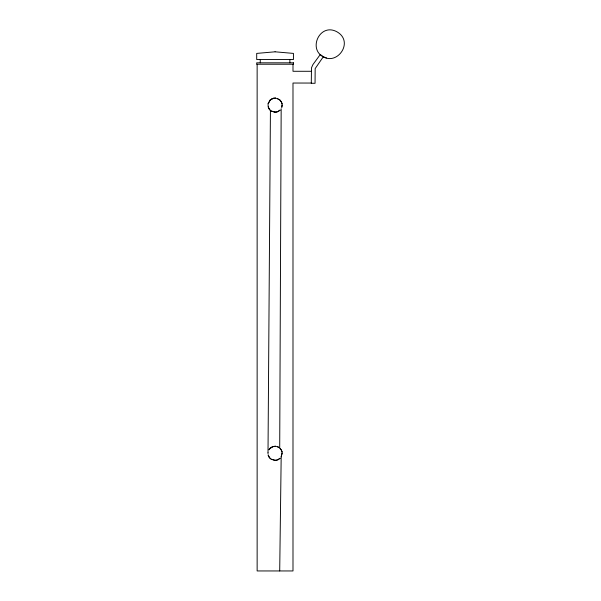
<?xml version="1.0" encoding="UTF-8"?>
<svg xmlns="http://www.w3.org/2000/svg" width="601" height="601" viewBox="0 0 601 601"><rect width="100%" height="100%" fill="white"/><g stroke="black" fill="none" stroke-linecap="round" stroke-linejoin="round"><path stroke-width="0.9" d="M279.705 448.061L281.17 108.706M270.427 110.456L268.008 453.327L268.023 452.891M279.705 570.95L281.178 456.858L282.117 453.041L281.178 456.858M268.023 104.724L268.369 107.399L270.074 110.156L268.955 108.691M323.346 56.697L315.164 68.597L315.059 83.284L311.295 83.284L311.483 67.815L312.926 64.585L320.303 54.481C335.2 68.649 355.183 42.498 337.206 31.951C319.011 21.613 306.262 52.385 326.441 57.936M280.021 458.285L277.782 459.84L280.058 458.315M311.295 71.286L292.995 71.286L292.995 64.232M311.295 83.051L292.988 83.036L292.995 570.95L257.138 570.95L257.138 64.232M280.058 448.338L281.396 450.202L280.096 448.376M269.075 457.053L270.57 458.766C268.947 458.022 266.897 451.584 268.955 456.858M269.075 108.886L268.181 106.715M289.877 59.529L289.877 62.82M260.256 59.529L260.256 62.82M282.117 104.882L281.816 107.233L282.117 104.882M268.249 103.334L268.091 104.071L270.165 100.089L268.249 103.334M269.766 448.669L268.978 449.811L270.165 448.248L269.766 448.669M280.021 110.126L277.782 111.681L280.058 110.156M271.539 99.052L270.074 100.172L273.56 98.271L271.539 99.052M271.539 447.219L270.074 448.338L273.56 446.43L271.539 447.219M277.189 111.899L274.845 112.214L277.189 111.899M277.189 460.058L274.845 460.381L277.189 460.058M275.07 98.106L273.237 98.346L275.829 98.151L275.07 98.106M275.07 446.273L273.237 446.513L275.829 446.31L275.07 446.273M275.07 51.806L256.702 53.406L256.702 59.529L293.431 59.529L293.431 53.406L275.07 51.806M293.431 62.82L256.702 62.82L256.702 64.232L293.431 64.232L293.431 62.82M275.07 112.222L271.081 110.982L275.07 112.222M275.07 460.381L271.081 459.149L275.07 460.381M276.896 98.346L280.058 100.172L281.396 102.035L280.058 100.172L276.896 98.346M276.896 446.513L278.789 447.332L276.896 446.513M281.884 103.334L281.629 102.568L282.042 104.108L281.884 103.334M281.884 451.501L281.629 450.735L282.042 452.275L281.884 451.501"/></g></svg>
